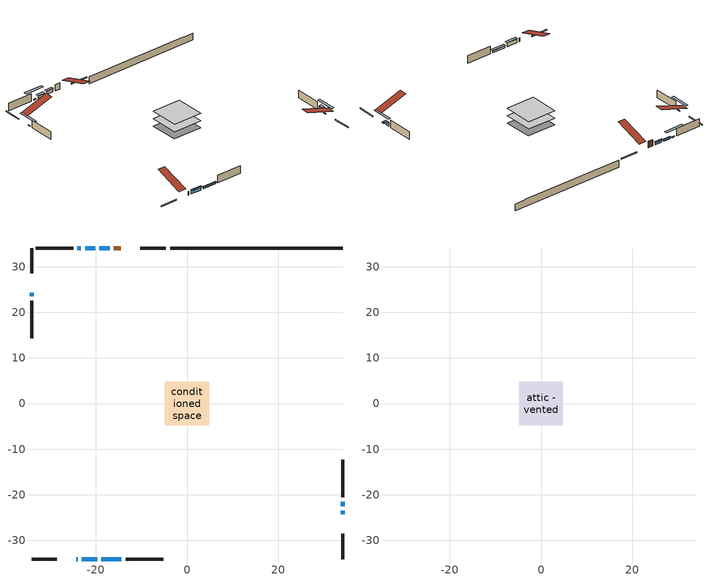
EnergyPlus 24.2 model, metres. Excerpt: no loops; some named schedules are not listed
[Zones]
conditioned space
 floor adiabatic (AdiabaticFloorConstruction): -4.72,-4.72 -4.72,4.72 4.72,4.72 4.72,-4.72 z0.54
 floor foundation (Slab1 construction): -4.88,-4.57 -4.88,4.57 4.88,4.57 4.88,-4.57 z-1.75
 wall outside (RimJoist1 construction): -4.63,34.1 -10.2,34.1 / -34.1,-34.1 -28.52,-34.1 / -34.1,34.1 -34.1,28.52 / 34.1,-34.1 34.1,-28.52 z0.54:0.84
 wall outside (AdiabaticWallConstruction 1): -14.48,34.1 -16.06,34.1 z0.54:2.57
 wall outside (AdiabaticWallConstruction): -24.24,-34.1 -24,-34.1 / -23.07,-34.1 -19.72,-34.1 z0.54:1.76; 34.1,-24.24 34.1,-23.48 / -23.26,34.1 -24.02,34.1 / -34.1,24.24 -34.1,23.48 z0.54:0.8; -16.98,34.1 -19.19,34.1 z0.54:1.51; -20.12,34.1 -22.33,34.1 / -18.79,-34.1 -14.37,-34.1 z0.54:1.15; 34.1,-22.55 34.1,-21.51 z0.54:1.81
 wall outside (Wall1 construction): -24.95,34.1 -33.17,34.1 / -13.44,-34.1 -5.22,-34.1 / -34.1,22.55 -34.1,14.33 / 34.1,-20.58 34.1,-12.36 z0.54:2.98
 wall foundation (FoundationWall1 construction): -3.7,34.1,-1.75 -3.7,34.1,0.54 30.32,34.1,0.54 30.32,34.1,0.39 34.1,34.1,0.39 34.1,34.1,-1.75
 window (WindowConstruction 5): -24.24,-34.1 -24,-34.1 z0.54:1.76
 window (WindowConstruction 8): 34.1,-24.24 34.1,-23.48 z0.54:0.79
 window (WindowConstruction): -16.98,34.1 -19.19,34.1 z0.54:1.51
 window (WindowConstruction 1): -20.12,34.1 -22.33,34.1 z0.54:1.15
 window (WindowConstruction 2): -23.07,-34.1 -19.72,-34.1 z0.54:1.76
 window (WindowConstruction 3): -18.79,-34.1 -14.37,-34.1 z0.54:1.15
 window (WindowConstruction 4): 34.1,-22.55 34.1,-21.51 z0.54:1.81
 window (WindowConstruction 6): -23.26,34.1 -24.02,34.1 z0.54:0.79
 window (WindowConstruction 7): -34.1,24.24 -34.1,23.48 z0.54:0.79
 door (Door): -14.48,34.1 -16.06,34.1 z0.54:2.57
 ceiling adiabatic (AdiabaticFloorConstruction): 4.72,-4.72 4.72,4.72 -4.72,4.72 -4.72,-4.72 z0.54
attic - vented
 floor to conditioned space (Floor1 construction Reversed): -4.72,-4.72 -4.72,4.72 4.72,4.72 4.72,-4.72 z2.98
 roof outside (Roof1 construction): -13.55,34.1,2.98 -13.55,24.9,6.04 -11.13,24.9,6.04 -11.13,34.1,2.98; -25.17,-34.1,2.98 -25.17,-24.9,6.04 -27.59,-24.9,6.04 -27.59,-34.1,2.98; -34.1,25.17,2.98 -24.9,25.17,6.04 -24.9,27.59,6.04 -34.1,27.59,2.98; 34.1,-25.17,2.98 24.9,-25.17,6.04 24.9,-27.59,6.04 34.1,-27.59,2.98
shading: 34.1,-20.74 34.1,-26.98 34.86,-26.98 34.86,-20.74 z3.53; -19.34,34.1 -16.84,34.1 -16.84,34.86 -19.34,34.86 z1.66; -22.48,34.1 -19.97,34.1 -19.97,34.86 -22.48,34.86 z1.3; -19.57,-34.1 -23.22,-34.1 -23.22,-34.86 -19.57,-34.86 z1.91; -14.22,-34.1 -18.94,-34.1 -18.94,-34.86 -14.22,-34.86 z1.3; 34.1,-21.36 34.1,-22.7 34.86,-22.7 34.86,-21.36 z1.96; -26.76,34.1 -20.52,34.1 -20.52,34.86 -26.76,34.86 z3.53; -34.1,20.74 -34.1,26.98 -34.86,26.98 -34.86,20.74 z3.53
[Building]
Building 1: Terrain=Suburbs
[Site:Location]
Edmonton Intl AP_AB: Latitude {deg}=53.31; Longitude {deg}=-113.58; Time Zone {hr}=-7; Elevation {m}=723; Keep Site Location Information=Yes
[Site:GroundTemperature:Shallow]
-1.56185, -3.61833, -3.78302, -2.80711, 1.11059, 5.01004, 8.39065, 10.5322, 10.7141, 8.97234, 5.67794, 1.89811
[Site:WaterMainsTemperature]
Calculation Method=Schedule; Temperature Schedule=mains temperature schedule
[Material] Roughness=Rough; Thermal Absorptance=0.9
Name | Thickness {m} | Conductivity {W/m-K} | Density {kg/m3} | Specific Heat {J/kg-K} | Solar Absorptance | Visible Absorptance
asphalt or fiberglass shingles | 0.00635 | 0.162714 | 1121.4 | 1465.45 | 0.4 | 0.4
ceiling stud and cavity | 0.1397 | 0.0997951 | 65.682 | 1177.47 | 0.7 | 0.7
concrete 4.0 in. | 0.1016 | 1.803125 | 2242.8 | 837.4 | 0.7 | 0.7
concrete 8.0 in. | 0.2032 | 1.803125 | 2242.8 | 837.4 | 0.7 | 0.7
door material | 0.04445 | 0.053851 | 512.64 | 1214.23 | 0.7 | 0.7
floor covering | 0.0127 | 0.0433444 | 54.468 | 1339.84 | 0.6 | 0.6
floor rigid ins; wall rigid ins | 0.512978 | 0.029427 | 32.04 | 1214.23 | 0.7 | 0.7
floor stud and cavity | 0.1397 | 1.75129 | 37.0049 | 1207.88 | 0.7 | 0.7
furniture material conditioned space 1 | 0.1524 | 0.115458 | 640.8 | 1214.23 | 0.6 | 0.6
gypsum board | 0.0127 | 0.160291 | 801 | 837.4 | 0.6 | 0.6
osb sheathing 0.5 in. | 0.0127 | 0.115458 | 512.64 | 1214.23 | 0.7 | 0.7
osb sheathing 0.75 in. | 0.01905 | 0.115458 | 512.64 | 1214.23 | 0.7 | 0.7
osb sheathing 2.0 in. | 0.0508 | 0.115458 | 512.64 | 1214.23 | 0.7 | 0.7
rim joist stud and cavity | 0.0508 | 0.072382 | 125.044 | 1163.47 | 0.6 | 0.6
wall stud and cavity | 0.1397 | 0.155262 | 139.0536 | 1170.24 | 0.7 | 0.7
wall stud and cavity 1 | 0.0889 | 0.380278 | 52.3479 | 1209.89 | 0.7 | 0.7
wall stud and cavity 2 | 0.0889 | 0.391764 | 83.0341 | 1211.67 | 0.7 | 0.7
wood siding | 0.0254 | 0.102417 | 544.68 | 1172.36 | 0.4 | 0.4
wood siding 1; wood siding 2; wood siding 3 | 0.0254 | 0.102417 | 544.68 | 1172.36 | 0.7 | 0.7
[WindowMaterial:SimpleGlazingSystem]
Name | U-Factor {W/m2-K} | Solar Heat Gain Coefficient
WindowMaterial | 2.16445 | 0.57
WindowMaterial 1 | 2.225776 | 0.52
WindowMaterial 2 | 2.79017 | 0.69
WindowMaterial 3 | 2.22975 | 0.52
WindowMaterial 4 | 2.194547 | 0.52
WindowMaterial 5 | 4.55546 | 0.53
[Construction]
AdiabaticFloorConstruction: floor stud and cavity, floor rigid ins, osb sheathing 0.75 in., floor covering
AdiabaticWallConstruction: wood siding 2, wall rigid ins, wall stud and cavity 1, gypsum board
AdiabaticWallConstruction 1: wood siding 3, wall rigid ins, wall stud and cavity 1, gypsum board
Door: door material
Floor1 construction Reversed: gypsum board, ceiling stud and cavity
FoundationWall1 construction: concrete 8.0 in.
furniture construction conditioned space 1: furniture material conditioned space 1
PartitionWallConstruction: gypsum board, wall stud and cavity 2, gypsum board
RimJoist1 construction: wood siding 1, osb sheathing 2.0 in., rim joist stud and cavity
Roof1 construction: asphalt or fiberglass shingles
Slab1 construction: concrete 4.0 in.
Wall1 construction: wood siding, osb sheathing 0.5 in., wall stud and cavity, gypsum board
WindowConstruction: WindowMaterial
WindowConstruction 1; WindowConstruction 3: WindowMaterial 1
WindowConstruction 2: WindowMaterial 2
WindowConstruction 4: WindowMaterial 3
WindowConstruction 5: WindowMaterial 4
WindowConstruction 6; WindowConstruction 7; WindowConstruction 8: WindowMaterial 5
[Zone] Multiplier=1; Part of Total Floor Area=Yes
Name | Volume {m3}
attic - vented | 44.3939
conditioned space | 423.8
[Space]
Name | Zone | Volume {m3}
attic - vented 1 | attic - vented | 44.3939
conditioned space 1 | conditioned space | 423.8
[ZoneInfiltration:EffectiveLeakageArea]
infil attic - vented 1: Zone or Space=attic - vented 1; Schedule=Always On Discrete; Effective Air Leakage Area {cm2}=3102.26; Stack Coefficient=0.000213217; Wind Coefficient=9.86576e-06
[ZoneMixing]
whole house fan mix: Zone or Space=attic - vented; Schedule=Always On Continuous; Design Flow Rate Calculation Method=Flow/Zone; Design Flow Rate {m3/s}=0; Source Zone or Space=conditioned space
[SurfaceProperty:ExposedFoundationPerimeter]
Slab1: Exposed Perimeter Calculation Method=TotalExposedPerimeter; Total Exposed Perimeter {m}=37.796
[InternalMass] Zone or ZoneList=conditioned space; Space or SpaceList=conditioned space 1
Name | Construction | Surface Area {m2}
furniture mass conditioned space 1 | furniture construction conditioned space 1 | 71.3599
partition wall mass | PartitionWallConstruction | 178.4
[Lights]
interior lighting: Zone or ZoneList or Space or SpaceList=conditioned space 1; Schedule=interior lighting schedule; Design Level Calculation Method=LightingLevel; Lighting Level {W}=343.2; Return Air Fraction=0; Fraction Radiant=0.6; Fraction Visible=0.2; Fraction Replaceable=1
[People]
occupants: Zone or ZoneList or Space or SpaceList=conditioned space 1; Number of People Schedule=occupants schedule; Number of People Calculation Method=People; Number of People=3; Fraction Radiant=0.314171; Sensible Heat Fraction=0.56303; Activity Level Schedule=occupants activity schedule; Carbon Dioxide Generation Rate {m3/s-W}=0; Enable ASHRAE 55 Comfort Warnings=No; Mean Radiant Temperature Calculation Type=EnclosureAveraged
[ElectricEquipment] Zone or ZoneList or Space or SpaceList=conditioned space 1; Design Level Calculation Method=EquipmentLevel
Name | Schedule | Design Level {W} | Fraction Latent | Fraction Radiant | Fraction Lost
clothes dryer | clothes dryer schedule | 140.772 | 0.015 | 0.081 | 0.85
clothes washer | clothes washer schedule | 32.1985 | 0.03 | 0.162 | 0.7
cooking range | cooking range schedule | 215.147 | 0.08 | 0.432 | 0.2
dishwasher | dishwasher schedule | 66.8632 | 0.3 | 0.18 | 0.4
fridge | fridge schedule | 72.9452 | 0 | 0.6 | 0
mech vent bath fan 0 | mech vent bath fan 0 schedule | 50.2 | 0 | 0 | 1
mech vent house fan | mech vent house fan schedule | 0 | 0 | 0 | 1
mech vent house fan cfis | mech vent house fan cfis schedule | 0 | 0 | 0 | 0
misc plug loads | misc plug loads schedule | 494.7 | 0.045 | 0.513 | 0.1
whole house fan | Always On Discrete | 0 | 0 | 0 | 1
[OtherEquipment] Zone or ZoneList or Space or SpaceList=conditioned space 1; Design Level Calculation Method=EquipmentLevel
Name | Fuel Type | Schedule | Design Level {W} | Fraction Latent | Fraction Radiant | Fraction Lost
clothes dryer 1 | Electricity | clothes dryer schedule | 0 | 0.015 | 0.081 | 0.85
cooking range 1 | Electricity | cooking range schedule | 0 | 0.08 | 0.432 | 0.2
general water use latent | None | general water use schedule | 62.594 | 1 | 0 | 0
general water use sensible | None | general water use schedule | -61.6891 | 0 | 0.6 | 0
mech vent house fan latent load | None | Always On Discrete | 0 | 1 | 0 | 0
mech vent house fan sensible load | None | Always On Discrete | 0 | 0 | 0 | 0
water heater energy adjustment1 | NaturalGas | Always On Discrete | 0.01 | 0 | 0 | 1
[ZoneInfiltration:DesignFlowRate] Zone or ZoneList or Space or SpaceList=conditioned space 1; Schedule=Always On Discrete; Design Flow Rate Calculation Method=Flow/Zone; Design Flow Rate {m3/s}=0
infil flow; natural vent flow; whole house fan flow
[AvailabilityManager:Scheduled]
furnace airloop Availability Manager: Schedule=Always On Discrete
[Foundation:Kiva]
Foundation Kiva 1: Initial Indoor Air Temperature {C}=18; Wall Height Above Grade {m}=0.539984; Wall Depth Below Slab {m}=0.2032
[Foundation:Kiva:Settings]
Soil Conductivity {W/m-K}=0.849921; Soil Density {kg/m3}=1842.3; Soil Specific Heat {J/kg-K}=418.7; Ground Solar Absorptivity=0.9; Ground Thermal Absorptivity=0.9; Ground Surface Roughness {m}=0.03; Far-Field Width {m}=40; Deep-Ground Boundary Condition=ZeroFlux; Deep-Ground Depth {m}=40; Minimum Cell Dimension {m}=0.2; Maximum Cell Growth Coefficient=3; Simulation Timestep=Timestep
[Exterior:Lights]
exterior lighting: Schedule=exterior lighting schedule; Design Level {W}=75.6
[EnergyManagementSystem:GlobalVariable]
furnace_airloop_Fan_RTF
infil_program_Qfan
infil_program_Qinf
natural_vent_program_Qnv
natural_vent_program_Qwhf
[EnergyManagementSystem:Sensor]
Name | Output:Variable or Output:Meter Index Key | Output:Variable or Output:Meter
airflow_gain | infil flow | Infiltration Sensible Heat Gain Energy
airflow_gain_1 | natural vent flow | Infiltration Sensible Heat Gain Energy
airflow_gain_2 | whole house fan flow | Infiltration Sensible Heat Gain Energy
airflow_loss | infil flow | Infiltration Sensible Heat Loss Energy
airflow_loss_1 | natural vent flow | Infiltration Sensible Heat Loss Energy
airflow_loss_2 | whole house fan flow | Infiltration Sensible Heat Loss Energy
clg_load_cond |  | Cooling:EnergyTransfer:Zone:CONDITIONED SPACE
clg_sp_s; clg_sp_s_1 | cooling setpoint | Schedule Value
clothes_dryer_exhaust_0_sch_s | clothes dryer exhaust 0 schedule | Schedule Value
cool_season | cooling season schedule | Schedule Value
htg_load_cond |  | Heating:EnergyTransfer:Zone:CONDITIONED SPACE
htg_sp_s; htg_sp_s_1 | heating setpoint | Schedule Value
ig_ee_conv | clothes dryer | Electric Equipment Convective Heating Energy
ig_ee_conv_2 | cooking range | Electric Equipment Convective Heating Energy
ig_ee_conv_4 | fridge | Electric Equipment Convective Heating Energy
ig_ee_conv_5 | misc plug loads | Electric Equipment Convective Heating Energy
ig_ee_conv_6 | whole house fan | Electric Equipment Convective Heating Energy
ig_ee_rad | clothes dryer | Electric Equipment Radiant Heating Energy
ig_ee_rad_2 | cooking range | Electric Equipment Radiant Heating Energy
ig_ee_rad_4 | fridge | Electric Equipment Radiant Heating Energy
ig_ee_rad_5 | misc plug loads | Electric Equipment Radiant Heating Energy
ig_ee_rad_6 | whole house fan | Electric Equipment Radiant Heating Energy
ig_lgt_conv | interior lighting | Lights Convective Heating Energy
ig_lgt_rad | interior lighting | Lights Radiant Heating Energy
ig_lgt_vis | interior lighting | Lights Visible Radiation Heating Energy
ig_oe_conv | clothes dryer 1 | Other Equipment Convective Heating Energy
ig_oe_conv_1 | cooking range 1 | Other Equipment Convective Heating Energy
ig_oe_conv_2 | general water use latent | Other Equipment Convective Heating Energy
ig_oe_conv_3 | general water use sensible | Other Equipment Convective Heating Energy
ig_oe_conv_4 | water heater energy adjustment1 | Other Equipment Convective Heating Energy
ig_oe_rad | clothes dryer 1 | Other Equipment Radiant Heating Energy
ig_oe_rad_1 | cooking range 1 | Other Equipment Radiant Heating Energy
ig_oe_rad_2 | general water use latent | Other Equipment Radiant Heating Energy
ig_oe_rad_3 | general water use sensible | Other Equipment Radiant Heating Energy
ig_oe_rad_4 | water heater energy adjustment1 | Other Equipment Radiant Heating Energy
ig_ppl_conv | occupants | People Convective Heating Energy
ig_ppl_rad | occupants | People Radiant Heating Energy
im_conv | furniture mass conditioned space 1 | Surface Inside Face Convection Heat Gain Energy
im_conv_1 | partition wall mass | Surface Inside Face Convection Heat Gain Energy
im_ig | furniture mass conditioned space 1 | Surface Inside Face Internal Gains Radiation Heat Gain Energy
im_ig_1 | partition wall mass | Surface Inside Face Internal Gains Radiation Heat Gain Energy
im_lgt | furniture mass conditioned space 1 | Surface Inside Face Lights Radiation Heat Gain Energy
im_lgt_1 | partition wall mass | Surface Inside Face Lights Radiation Heat Gain Energy
im_sol | furniture mass conditioned space 1 | Surface Inside Face Solar Radiation Heat Gain Energy
im_sol_1 | partition wall mass | Surface Inside Face Solar Radiation Heat Gain Energy
im_surf | furniture mass conditioned space 1 | Surface Inside Face Net Surface Thermal Radiation Heat Gain Energy
im_surf_1 | partition wall mass | Surface Inside Face Net Surface Thermal Radiation Heat Gain Energy
mech_vent_bath_fan_0_sch_s | mech vent bath fan 0 schedule | Schedule Value
mv_conv | mech vent bath fan 0 | Electric Equipment Convective Heating Energy
mv_conv_1 | mech vent house fan | Electric Equipment Convective Heating Energy
mv_conv_2 | mech vent house fan cfis | Electric Equipment Convective Heating Energy
mv_conv_3 | mech vent house fan latent load | Other Equipment Convective Heating Energy
mv_conv_4 | mech vent house fan sensible load | Other Equipment Convective Heating Energy
mv_rad | mech vent bath fan 0 | Electric Equipment Radiant Heating Energy
mv_rad_1 | mech vent house fan | Electric Equipment Radiant Heating Energy
mv_rad_2 | mech vent house fan cfis | Electric Equipment Radiant Heating Energy
mv_rad_3 | mech vent house fan latent load | Other Equipment Radiant Heating Energy
mv_rad_4 | mech vent house fan sensible load | Other Equipment Radiant Heating Energy
natural_vent_s | natural vent schedule | Schedule Value
out_pb_s |  | Site Outdoor Air Barometric Pressure
out_wt_s |  | Site Outdoor Air Humidity Ratio
site_vw_s |  | Site Wind Speed
ss_back_out | Window1 | Surface Window Shortwave from Zone Back Out Window Heat Transfer Rate
ss_back_out_1 | Window10 | Surface Window Shortwave from Zone Back Out Window Heat Transfer Rate
ss_back_out_2 | Window2 | Surface Window Shortwave from Zone Back Out Window Heat Transfer Rate
ss_back_out_3 | Window3 | Surface Window Shortwave from Zone Back Out Window Heat Transfer Rate
ss_back_out_4 | Window4 | Surface Window Shortwave from Zone Back Out Window Heat Transfer Rate
ss_back_out_5 | Window5 | Surface Window Shortwave from Zone Back Out Window Heat Transfer Rate
ss_back_out_6 | Window7 | Surface Window Shortwave from Zone Back Out Window Heat Transfer Rate
ss_back_out_7 | Window8 | Surface Window Shortwave from Zone Back Out Window Heat Transfer Rate
ss_back_out_8 | Window9 | Surface Window Shortwave from Zone Back Out Window Heat Transfer Rate
ss_conv | Door1 | Surface Inside Face Convection Heat Gain Energy
ss_conv_1 | Window1 | Surface Inside Face Convection Heat Gain Energy
ss_conv_2 | Window10 | Surface Inside Face Convection Heat Gain Energy
ss_conv_3 | Window2 | Surface Inside Face Convection Heat Gain Energy
ss_conv_4 | Window3 | Surface Inside Face Convection Heat Gain Energy
ss_conv_5 | Window4 | Surface Inside Face Convection Heat Gain Energy
ss_conv_6 | Window5 | Surface Inside Face Convection Heat Gain Energy
ss_conv_7 | Window7 | Surface Inside Face Convection Heat Gain Energy
ss_conv_8 | Window8 | Surface Inside Face Convection Heat Gain Energy
ss_conv_9 | Window9 | Surface Inside Face Convection Heat Gain Energy
ss_ig | Door1 | Surface Inside Face Internal Gains Radiation Heat Gain Energy
ss_ig_1 | Window1 | Surface Inside Face Internal Gains Radiation Heat Gain Energy
ss_ig_2 | Window10 | Surface Inside Face Internal Gains Radiation Heat Gain Energy
ss_ig_3 | Window2 | Surface Inside Face Internal Gains Radiation Heat Gain Energy
ss_ig_4 | Window3 | Surface Inside Face Internal Gains Radiation Heat Gain Energy
ss_ig_5 | Window4 | Surface Inside Face Internal Gains Radiation Heat Gain Energy
ss_ig_6 | Window5 | Surface Inside Face Internal Gains Radiation Heat Gain Energy
ss_ig_7 | Window7 | Surface Inside Face Internal Gains Radiation Heat Gain Energy
ss_ig_8 | Window8 | Surface Inside Face Internal Gains Radiation Heat Gain Energy
ss_ig_9 | Window9 | Surface Inside Face Internal Gains Radiation Heat Gain Energy
ss_lgt | Door1 | Surface Inside Face Lights Radiation Heat Gain Energy
ss_sol | Door1 | Surface Inside Face Solar Radiation Heat Gain Energy
ss_surf | Door1 | Surface Inside Face Net Surface Thermal Radiation Heat Gain Energy
ss_surf_1 | Window1 | Surface Inside Face Net Surface Thermal Radiation Heat Gain Energy
ss_surf_2 | Window10 | Surface Inside Face Net Surface Thermal Radiation Heat Gain Energy
ss_surf_3 | Window2 | Surface Inside Face Net Surface Thermal Radiation Heat Gain Energy
ss_surf_4 | Window3 | Surface Inside Face Net Surface Thermal Radiation Heat Gain Energy
ss_surf_5 | Window4 | Surface Inside Face Net Surface Thermal Radiation Heat Gain Energy
ss_surf_6 | Window5 | Surface Inside Face Net Surface Thermal Radiation Heat Gain Energy
ss_surf_7 | Window7 | Surface Inside Face Net Surface Thermal Radiation Heat Gain Energy
ss_surf_8 | Window8 | Surface Inside Face Net Surface Thermal Radiation Heat Gain Energy
ss_surf_9 | Window9 | Surface Inside Face Net Surface Thermal Radiation Heat Gain Energy
ss_trans_in | Window1 | Surface Window Transmitted Solar Radiation Rate
ss_trans_in_1 | Window10 | Surface Window Transmitted Solar Radiation Rate
ss_trans_in_2 | Window2 | Surface Window Transmitted Solar Radiation Rate
ss_trans_in_3 | Window3 | Surface Window Transmitted Solar Radiation Rate
ss_trans_in_4 | Window4 | Surface Window Transmitted Solar Radiation Rate
ss_trans_in_5 | Window5 | Surface Window Transmitted Solar Radiation Rate
ss_trans_in_6 | Window7 | Surface Window Transmitted Solar Radiation Rate
ss_trans_in_7 | Window8 | Surface Window Transmitted Solar Radiation Rate
ss_trans_in_8 | Window9 | Surface Window Transmitted Solar Radiation Rate
ss_trans_out | Window1 | Surface Inside Face Initial Transmitted Diffuse Transmitted Out Window Solar Radiation Rate
ss_trans_out_1 | Window10 | Surface Inside Face Initial Transmitted Diffuse Transmitted Out Window Solar Radiation Rate
ss_trans_out_2 | Window2 | Surface Inside Face Initial Transmitted Diffuse Transmitted Out Window Solar Radiation Rate
ss_trans_out_3 | Window3 | Surface Inside Face Initial Transmitted Diffuse Transmitted Out Window Solar Radiation Rate
ss_trans_out_4 | Window4 | Surface Inside Face Initial Transmitted Diffuse Transmitted Out Window Solar Radiation Rate
ss_trans_out_5 | Window5 | Surface Inside Face Initial Transmitted Diffuse Transmitted Out Window Solar Radiation Rate
ss_trans_out_6 | Window7 | Surface Inside Face Initial Transmitted Diffuse Transmitted Out Window Solar Radiation Rate
ss_trans_out_7 | Window8 | Surface Inside Face Initial Transmitted Diffuse Transmitted Out Window Solar Radiation Rate
ss_trans_out_8 | Window9 | Surface Inside Face Initial Transmitted Diffuse Transmitted Out Window Solar Radiation Rate
s_conv | Floor1 | Surface Inside Face Convection Heat Gain Energy
s_conv_1 | FoundationWall1 | Surface Inside Face Convection Heat Gain Energy
s_conv_10 | Wall1:180 | Surface Inside Face Convection Heat Gain Energy
s_conv_11 | Wall1:270 | Surface Inside Face Convection Heat Gain Energy
s_conv_12 | Wall1:90 | Surface Inside Face Convection Heat Gain Energy
s_conv_2 | inferred conditioned ceiling | Surface Inside Face Convection Heat Gain Energy
s_conv_3 | inferred conditioned floor | Surface Inside Face Convection Heat Gain Energy
s_conv_4 | RimJoist1:0 | Surface Inside Face Convection Heat Gain Energy
s_conv_5 | RimJoist1:180 | Surface Inside Face Convection Heat Gain Energy
s_conv_6 | RimJoist1:270 | Surface Inside Face Convection Heat Gain Energy
s_conv_7 | RimJoist1:90 | Surface Inside Face Convection Heat Gain Energy
s_conv_8 | Slab1 | Surface Inside Face Convection Heat Gain Energy
s_conv_9 | Wall1:0 | Surface Inside Face Convection Heat Gain Energy
s_ig | Floor1 | Surface Inside Face Internal Gains Radiation Heat Gain Energy
s_ig_1 | FoundationWall1 | Surface Inside Face Internal Gains Radiation Heat Gain Energy
s_ig_10 | Wall1:180 | Surface Inside Face Internal Gains Radiation Heat Gain Energy
s_ig_11 | Wall1:270 | Surface Inside Face Internal Gains Radiation Heat Gain Energy
s_ig_12 | Wall1:90 | Surface Inside Face Internal Gains Radiation Heat Gain Energy
s_ig_2 | inferred conditioned ceiling | Surface Inside Face Internal Gains Radiation Heat Gain Energy
s_ig_3 | inferred conditioned floor | Surface Inside Face Internal Gains Radiation Heat Gain Energy
s_ig_4 | RimJoist1:0 | Surface Inside Face Internal Gains Radiation Heat Gain Energy
s_ig_5 | RimJoist1:180 | Surface Inside Face Internal Gains Radiation Heat Gain Energy
s_ig_6 | RimJoist1:270 | Surface Inside Face Internal Gains Radiation Heat Gain Energy
s_ig_7 | RimJoist1:90 | Surface Inside Face Internal Gains Radiation Heat Gain Energy
s_ig_8 | Slab1 | Surface Inside Face Internal Gains Radiation Heat Gain Energy
s_ig_9 | Wall1:0 | Surface Inside Face Internal Gains Radiation Heat Gain Energy
s_lgt | Floor1 | Surface Inside Face Lights Radiation Heat Gain Energy
s_lgt_1 | FoundationWall1 | Surface Inside Face Lights Radiation Heat Gain Energy
s_lgt_10 | Wall1:180 | Surface Inside Face Lights Radiation Heat Gain Energy
s_lgt_11 | Wall1:270 | Surface Inside Face Lights Radiation Heat Gain Energy
s_lgt_12 | Wall1:90 | Surface Inside Face Lights Radiation Heat Gain Energy
s_lgt_2 | inferred conditioned ceiling | Surface Inside Face Lights Radiation Heat Gain Energy
s_lgt_3 | inferred conditioned floor | Surface Inside Face Lights Radiation Heat Gain Energy
s_lgt_4 | RimJoist1:0 | Surface Inside Face Lights Radiation Heat Gain Energy
s_lgt_5 | RimJoist1:180 | Surface Inside Face Lights Radiation Heat Gain Energy
s_lgt_6 | RimJoist1:270 | Surface Inside Face Lights Radiation Heat Gain Energy
s_lgt_7 | RimJoist1:90 | Surface Inside Face Lights Radiation Heat Gain Energy
s_lgt_8 | Slab1 | Surface Inside Face Lights Radiation Heat Gain Energy
s_lgt_9 | Wall1:0 | Surface Inside Face Lights Radiation Heat Gain Energy
s_sol | Floor1 | Surface Inside Face Solar Radiation Heat Gain Energy
s_sol_1 | FoundationWall1 | Surface Inside Face Solar Radiation Heat Gain Energy
s_sol_10 | Wall1:180 | Surface Inside Face Solar Radiation Heat Gain Energy
s_sol_11 | Wall1:270 | Surface Inside Face Solar Radiation Heat Gain Energy
s_sol_12 | Wall1:90 | Surface Inside Face Solar Radiation Heat Gain Energy
s_sol_2 | inferred conditioned ceiling | Surface Inside Face Solar Radiation Heat Gain Energy
s_sol_3 | inferred conditioned floor | Surface Inside Face Solar Radiation Heat Gain Energy
s_sol_4 | RimJoist1:0 | Surface Inside Face Solar Radiation Heat Gain Energy
s_sol_5 | RimJoist1:180 | Surface Inside Face Solar Radiation Heat Gain Energy
s_sol_6 | RimJoist1:270 | Surface Inside Face Solar Radiation Heat Gain Energy
s_sol_7 | RimJoist1:90 | Surface Inside Face Solar Radiation Heat Gain Energy
s_sol_8 | Slab1 | Surface Inside Face Solar Radiation Heat Gain Energy
s_sol_9 | Wall1:0 | Surface Inside Face Solar Radiation Heat Gain Energy
s_surf | Floor1 | Surface Inside Face Net Surface Thermal Radiation Heat Gain Energy
s_surf_1 | FoundationWall1 | Surface Inside Face Net Surface Thermal Radiation Heat Gain Energy
s_surf_10 | Wall1:180 | Surface Inside Face Net Surface Thermal Radiation Heat Gain Energy
s_surf_11 | Wall1:270 | Surface Inside Face Net Surface Thermal Radiation Heat Gain Energy
s_surf_12 | Wall1:90 | Surface Inside Face Net Surface Thermal Radiation Heat Gain Energy
s_surf_2 | inferred conditioned ceiling | Surface Inside Face Net Surface Thermal Radiation Heat Gain Energy
s_surf_3 | inferred conditioned floor | Surface Inside Face Net Surface Thermal Radiation Heat Gain Energy
s_surf_4 | RimJoist1:0 | Surface Inside Face Net Surface Thermal Radiation Heat Gain Energy
s_surf_5 | RimJoist1:180 | Surface Inside Face Net Surface Thermal Radiation Heat Gain Energy
s_surf_6 | RimJoist1:270 | Surface Inside Face Net Surface Thermal Radiation Heat Gain Energy
